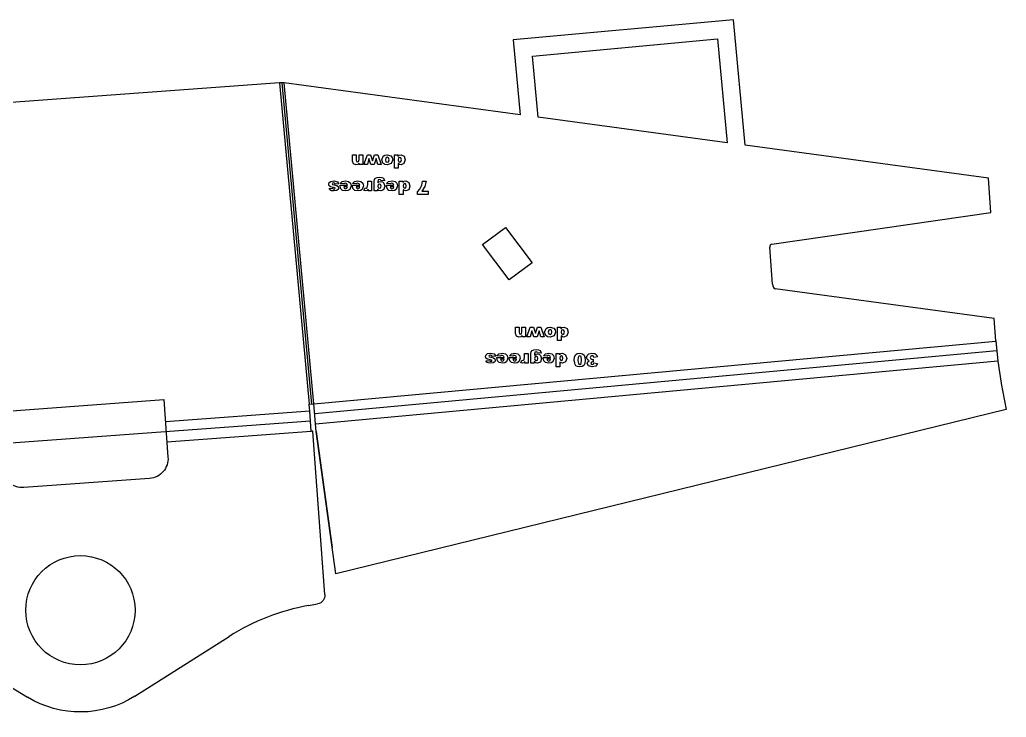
# Model space of a CAD drawing. Header units: millimetres. Extents: x -3 to 974, y -34 to 241.
# Drawn here: x 750.5 to 973.6, y 31.1 to 188.7 of the extents above; entities that cross this region are included whole.
import ezdxf

# ---------------------------------------------------------------- set-up
doc = ezdxf.new("R2010")
doc.units = ezdxf.units.MM
doc.layers.get('0').update_dxf_attribs({"linetype": 'CONTINUOUS'})

msp = doc.modelspace()

# ---------------------------------------------------------------- linework, layer by layer
for p, q in [((911.9, 188.73), (862.11, 184.15)), ((914.51, 160.38), (911.9, 188.73)), ((862.11, 184.15), (863.66, 167.24)), ((809.28, 174.43), (537.87, 154.61)), ((809.81, 174.44, 0), (816.49, 101.88, 0)), ((863.66, 167.24), (810.34, 174.44)), ((969.53, 152.95), (914.51, 160.38)), ((970.11, 145.16), (969.53, 152.95)), ((920.57, 138.01), (970.11, 145.16)), ((920.72, 128.95), (920.11, 137.36)), ((970.87, 121.2), (921.31, 127.89)), ((971.24, 116.14), (970.87, 121.2)), ((971.24, 116.14), (971.24, 116.12)), ((971.45, 113.87, 0), (817.22, 99.68, 0)), ((817.43, 97.43, 0), (971.7, 111.62)), ((816.11, 100.24), (815.96, 101.83)), ((816.11, 100.24), (783.47, 97.86, 0)), ((816.44, 95.73), (816.11, 100.24)), ((816.27, 97.98, 0), (537.45, 77.62)), ((783.8, 93.35, 0), (816.44, 95.73)), ((816.84, 95.76), (816.44, 95.73)), ((816.84, 95.7), (816.84, 95.76)), ((819.53, 58.81), (816.84, 95.7)), ((817.59, 95.65), (821.19, 69.46)), ((815.82, 56.33), (817.89, 56.7)), ((776.56, 35.85), (797.9, 49.36)), ((738.44, 44.07), (752.3, 35.63))]:
    msp.add_line(p, q)
for points in [[(866.46, 180.53), (908.28, 184.38), (910.44, 160.93), (867.73, 166.69)], [(815.96, 101.83), (817.01, 101.93), (971.24, 116.12), (971.7, 111.62), (971.7, 111.58), (972.39, 106.61), (972.4, 106.52), (973.58, 100.63), (822.01, 63.48), (817.59, 95.65), (817.01, 101.93), (810.34, 174.44), (809.28, 174.43)], [(828.09, 155.99), (827.31, 155.99), (827.31, 156.34), (826.96, 156.03), (826.52, 155.94), (825.98, 156.15), (825.79, 156.78), (825.79, 158.16), (826.63, 158.16), (826.63, 156.97), (826.7, 156.68), (826.91, 156.59), (827.16, 156.71), (827.25, 157.12), (827.25, 158.16), (828.09, 158.16)], [(831.13, 157.36), (830.69, 155.99), (829.94, 155.99), (829.48, 157.36), (829.13, 155.99), (828.33, 155.99), (829.13, 158.16), (829.87, 158.16), (830.31, 156.85), (830.73, 158.16), (831.48, 158.16), (832.29, 155.99), (831.48, 155.99)], [(834.86, 157.08), (834.53, 156.26), (833.62, 155.94), (833.05, 156.03), (832.64, 156.32), (832.37, 157.07), (832.7, 157.89), (833.1, 158.13), (833.62, 158.21), (834.47, 157.95), (834.76, 157.57)], [(834.03, 157.08), (833.91, 157.51), (833.62, 157.65), (833.32, 157.51), (833.2, 157.07), (833.32, 156.65), (833.61, 156.51), (833.91, 156.65)], [(835.27, 155.16), (835.27, 158.16), (836.05, 158.16), (836.05, 157.84), (836.35, 158.12), (836.75, 158.21), (837.43, 157.87), (837.66, 157.05), (837.4, 156.23), (836.74, 155.94), (836.39, 156.01), (836.11, 156.2), (836.11, 155.16)], [(836.1, 157.07), (836.21, 156.69), (836.49, 156.56), (836.73, 156.68), (836.83, 157.09), (836.73, 157.48), (836.48, 157.6), (836.21, 157.48)], [(822.71, 151.65), (821.89, 151.57), (821.74, 151.78), (821.5, 151.85), (821.24, 151.77), (821.17, 151.64), (821.26, 151.5), (821.62, 151.42), (822.22, 151.28), (822.5, 151.06), (822.62, 150.71), (822.5, 150.34), (822.15, 150.11), (821.56, 150.03), (820.99, 150.09), (820.68, 150.27), (820.48, 150.61), (821.27, 150.69), (821.37, 150.54), (821.61, 150.47), (821.81, 150.52), (821.88, 150.64), (821.79, 150.76), (821.44, 150.84), (820.82, 150.97), (820.51, 151.21), (820.4, 151.55), (820.52, 151.91), (820.87, 152.2), (821.54, 152.3), (822.39, 152.13)], [(822.95, 151.37), (824.62, 151.37), (824.51, 151.67), (824.19, 151.81), (823.96, 151.75), (823.82, 151.61), (822.99, 151.69), (823.45, 152.16), (824.21, 152.3), (824.89, 152.18), (825.3, 151.79), (825.46, 151.17), (825.14, 150.35), (824.75, 150.11), (824.24, 150.03), (823.5, 150.17), (823.09, 150.58), (822.95, 151.28)], [(825.74, 151.37), (827.41, 151.37), (827.3, 151.67), (826.99, 151.81), (826.76, 151.75), (826.61, 151.61), (825.79, 151.69), (826.24, 152.16), (827.01, 152.3), (827.69, 152.18), (828.1, 151.79), (828.26, 151.17), (827.93, 150.35), (827.55, 150.11), (827.03, 150.03), (826.3, 150.17), (825.88, 150.58), (825.74, 151.28)], [(830.08, 150.08), (829.3, 150.08), (829.3, 150.44), (829.06, 150.12), (828.77, 150.03), (828.36, 150.14), (828.62, 150.74), (828.86, 150.68), (829.11, 150.81), (829.24, 151.52), (829.24, 152.25), (830.08, 152.25)], [(831.44, 150.08), (830.66, 150.08), (830.66, 152.13), (830.66, 152.23), (830.75, 152.62), (830.98, 152.92), (831.35, 153.08), (831.85, 153.13), (832.41, 153.09), (832.75, 152.94), (833, 152.41), (832.99, 152.3), (832.19, 152.39), (832.09, 152.55), (831.86, 152.61), (831.59, 152.52), (831.5, 152.18), (831.5, 151.85), (831.75, 152.06), (832.16, 152.16), (832.56, 152.07), (832.87, 151.78), (833.06, 151.07), (832.81, 150.3), (832.17, 150.03), (831.75, 150.12), (831.44, 150.4)], [(833.44, 151.37), (835.11, 151.37), (835, 151.67), (834.69, 151.81), (834.45, 151.75), (834.31, 151.61), (833.49, 151.69), (833.94, 152.16), (834.71, 152.3), (835.39, 152.18), (835.8, 151.79), (835.96, 151.17), (835.63, 150.35), (835.24, 150.11), (834.73, 150.03), (833.99, 150.17), (833.58, 150.58), (833.44, 151.28)], [(836.36, 149.25), (836.36, 152.25), (837.14, 152.25), (837.14, 151.93), (837.44, 152.21), (837.84, 152.3), (838.52, 151.96), (838.75, 151.14), (838.5, 150.32), (837.84, 150.03), (837.48, 150.1), (837.2, 150.29), (837.2, 149.25)], [(837.2, 151.16), (837.31, 150.78), (837.58, 150.65), (837.82, 150.77), (837.92, 151.18), (837.82, 151.57), (837.57, 151.69), (837.3, 151.57)], [(842.91, 149.25), (840.47, 149.25), (840.47, 149.82), (841, 150.44), (841.41, 151.34), (841.57, 152.25), (842.4, 152.25), (842.09, 151.02), (841.43, 149.96), (842.91, 149.96)], [(823.79, 150.97), (823.92, 150.63), (824.2, 150.52), (824.52, 150.68), (824.62, 150.97)], [(826.59, 150.97), (826.72, 150.63), (827, 150.52), (827.31, 150.68), (827.41, 150.97)], [(832.23, 151.13), (832.13, 151.48), (831.86, 151.6), (831.6, 151.48), (831.5, 151.12), (831.61, 150.76), (831.88, 150.63), (832.13, 150.75)], [(834.29, 150.97), (834.42, 150.63), (834.7, 150.52), (835.01, 150.68), (835.11, 150.97)], [(860.4, 141.81), (866.38, 133.79), (861.16, 129.91), (855.19, 137.93)], [(864.92, 117.05), (864.15, 117.05), (864.15, 117.4), (863.8, 117.09), (863.36, 117), (862.82, 117.21), (862.63, 117.84), (862.63, 119.22), (863.46, 119.22), (863.46, 118.03), (863.54, 117.74), (863.75, 117.65), (864, 117.77), (864.09, 118.18), (864.09, 119.22), (864.92, 119.22)], [(865.17, 117.05), (865.97, 119.22), (866.71, 119.22), (867.15, 117.91), (867.57, 119.22), (868.32, 119.22), (869.12, 117.05), (868.32, 117.05), (867.97, 118.42), (867.53, 117.05), (866.78, 117.05), (866.32, 118.42), (865.97, 117.05)], [(871.7, 118.14), (871.37, 117.32), (870.46, 117), (869.89, 117.09), (869.47, 117.38), (869.21, 118.13), (869.54, 118.95), (869.93, 119.19), (870.46, 119.27), (871.31, 119.01), (871.6, 118.63)], [(870.87, 118.14), (870.75, 118.57), (870.45, 118.71), (870.16, 118.57), (870.04, 118.13), (870.16, 117.71), (870.45, 117.57), (870.75, 117.71)], [(872.11, 116.22), (872.11, 119.22), (872.89, 119.22), (872.89, 118.9), (873.19, 119.18), (873.59, 119.27), (874.27, 118.93), (874.5, 118.11), (874.24, 117.29), (873.58, 117), (873.23, 117.07), (872.95, 117.26), (872.95, 116.22)], [(872.94, 118.13), (873.05, 117.75), (873.33, 117.62), (873.57, 117.74), (873.67, 118.15), (873.57, 118.54), (873.32, 118.66), (873.05, 118.54)], [(866.88, 111.14), (866.1, 111.14), (866.1, 113.19), (866.1, 113.29), (866.19, 113.68), (866.42, 113.98), (866.79, 114.14), (867.29, 114.19), (867.85, 114.15), (868.19, 114), (868.44, 113.47), (868.43, 113.36), (867.63, 113.45), (867.53, 113.61), (867.3, 113.67), (867.03, 113.58), (866.94, 113.24), (866.94, 112.91), (867.19, 113.12), (867.6, 113.22), (868, 113.13), (868.31, 112.84), (868.5, 112.13), (868.25, 111.36), (867.61, 111.09), (867.19, 111.18), (866.88, 111.46)], [(858.15, 112.71), (857.33, 112.63), (857.18, 112.84), (856.94, 112.91), (856.68, 112.83), (856.61, 112.7), (856.7, 112.56), (857.06, 112.48), (857.66, 112.34), (857.95, 112.12), (858.06, 111.77), (857.94, 111.4), (857.59, 111.17), (857.01, 111.09), (856.43, 111.15), (856.12, 111.33), (855.92, 111.67), (856.71, 111.75), (856.81, 111.6), (857.05, 111.53), (857.25, 111.58), (857.32, 111.7), (857.23, 111.82), (856.88, 111.9), (856.26, 112.03), (855.95, 112.27), (855.84, 112.61), (855.96, 112.97), (856.31, 113.26), (856.98, 113.36), (857.83, 113.19)], [(858.39, 112.43), (860.06, 112.43), (859.95, 112.73), (859.64, 112.87), (859.4, 112.81), (859.26, 112.67), (858.44, 112.75), (858.89, 113.22), (859.65, 113.36), (860.33, 113.24), (860.74, 112.85), (860.91, 112.23), (860.58, 111.41), (860.19, 111.17), (859.68, 111.09), (858.94, 111.23), (858.53, 111.64), (858.39, 112.34)], [(859.24, 112.03), (859.37, 111.69), (859.64, 111.58), (859.96, 111.74), (860.06, 112.03)], [(861.18, 112.43), (862.85, 112.43), (862.75, 112.73), (862.43, 112.87), (862.2, 112.81), (862.05, 112.67), (861.23, 112.75), (861.69, 113.22), (862.45, 113.36), (863.13, 113.24), (863.54, 112.85), (863.7, 112.23), (863.37, 111.41), (862.99, 111.17), (862.47, 111.09), (861.74, 111.23), (861.33, 111.64), (861.18, 112.34)], [(862.03, 112.03), (862.16, 111.69), (862.44, 111.58), (862.76, 111.74), (862.85, 112.03)], [(865.52, 111.14), (864.74, 111.14), (864.74, 111.5), (864.5, 111.18), (864.21, 111.09), (863.81, 111.2), (864.06, 111.8), (864.3, 111.74), (864.55, 111.87), (864.68, 112.58), (864.68, 113.31), (865.52, 113.31)], [(867.67, 112.19), (867.57, 112.54), (867.3, 112.66), (867.04, 112.54), (866.94, 112.18), (867.05, 111.82), (867.32, 111.69), (867.57, 111.81)], [(868.88, 112.43), (870.55, 112.43), (870.44, 112.73), (870.13, 112.87), (869.9, 112.81), (869.75, 112.67), (868.93, 112.75), (869.38, 113.22), (870.15, 113.36), (870.83, 113.24), (871.24, 112.85), (871.4, 112.23), (871.07, 111.41), (870.68, 111.17), (870.17, 111.09), (869.44, 111.23), (869.02, 111.64), (868.88, 112.34)], [(869.73, 112.03), (869.86, 111.69), (870.14, 111.58), (870.45, 111.74), (870.55, 112.03)], [(871.8, 110.31), (871.8, 113.31), (872.58, 113.31), (872.58, 112.99), (872.88, 113.27), (873.28, 113.36), (873.96, 113.02), (874.2, 112.2), (873.94, 111.38), (873.28, 111.09), (872.93, 111.16), (872.64, 111.35), (872.64, 110.31)], [(872.64, 112.22), (872.75, 111.84), (873.02, 111.71), (873.26, 111.83), (873.36, 112.24), (873.26, 112.63), (873.01, 112.75), (872.74, 112.63)], [(878.29, 111.07), (878.06, 110.6), (877.67, 110.35), (877.12, 110.26), (876.62, 110.34), (876.3, 110.53), (876.11, 110.78), (876, 111.09), (875.91, 111.79), (875.98, 112.5), (876.19, 112.99), (876.56, 113.27), (877.14, 113.36), (877.75, 113.24), (878.13, 112.89), (878.3, 112.44), (878.36, 111.8)], [(877.54, 111.8), (877.44, 112.59), (877.14, 112.79), (876.92, 112.71), (876.78, 112.42), (876.74, 111.82), (876.77, 111.33), (876.84, 111.02), (877.15, 110.82), (877.44, 111.03)], [(880.35, 111.18), (881.14, 111.04), (880.76, 110.46), (879.97, 110.26), (879.12, 110.48), (878.86, 111.03), (878.97, 111.38), (879.29, 111.66), (879.02, 111.76), (878.79, 112), (878.71, 112.36), (878.84, 112.86), (879.24, 113.23), (879.91, 113.36), (880.56, 113.27), (880.95, 112.99), (881.18, 112.52), (880.35, 112.41), (880.2, 112.76), (879.94, 112.86), (879.66, 112.73), (879.54, 112.41), (879.65, 112.08), (879.94, 111.97), (880.21, 112.02), (880.17, 111.42), (880.06, 111.43), (879.79, 111.33), (879.68, 111.08), (879.76, 110.86), (879.99, 110.78), (880.23, 110.87)]]:
    msp.add_lwpolyline(points, close=True)
msp.add_lwpolyline([(779.9, 85.07), (751.44, 82.99, -0.414214), (746.62, 87.15), (745.67, 100.14), (783.11, 102.87), (784.06, 89.88, -0.414214)], format="xyb", close=True)
msp.add_circle((764.26, 55.28), 12.35)
at = {"extrusion": (0, 0, -1)}
for centre, radius, start, end in [((-817.54, 58.67), 2, 175.8235, 259.8319), ((-764.26, 55.28), 23, 237.6606, 301.331)]:
    msp.add_arc(centre, radius, start, end, dxfattribs=at)
msp.add_arc((824.65, 7.11), 50, 100.1681, 122.3394)
for centre, major_axis, ratio, start_param, end_param in [((920.61, 137.43), (0.078, 0.577), 0.858422, 0.239838, 1.810635), ((921.23, 128.88), (0.143, -0.993), 0.498262, 4.571387, 6.142183)]:
    msp.add_ellipse(centre, major_axis=major_axis, ratio=ratio, start_param=start_param, end_param=end_param)

doc.saveas('drawing.dxf')
